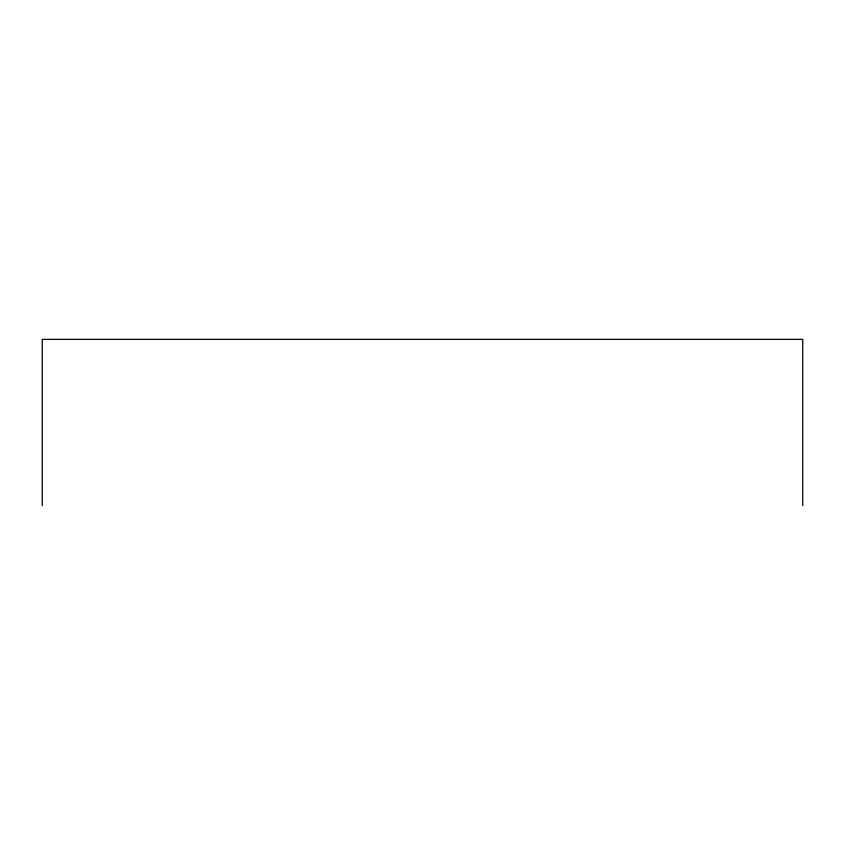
<?xml version="1.0" encoding="UTF-8"?>
<svg xmlns="http://www.w3.org/2000/svg" width="845" height="845" viewBox="0 0 845 845"><rect width="100%" height="100%" fill="white"/><g stroke="black" fill="none" stroke-linecap="round" stroke-linejoin="round"><path stroke-width="1.27" d="M802.75 505.627L802.75 339.373L42.25 339.373L42.25 505.627"/></g></svg>
